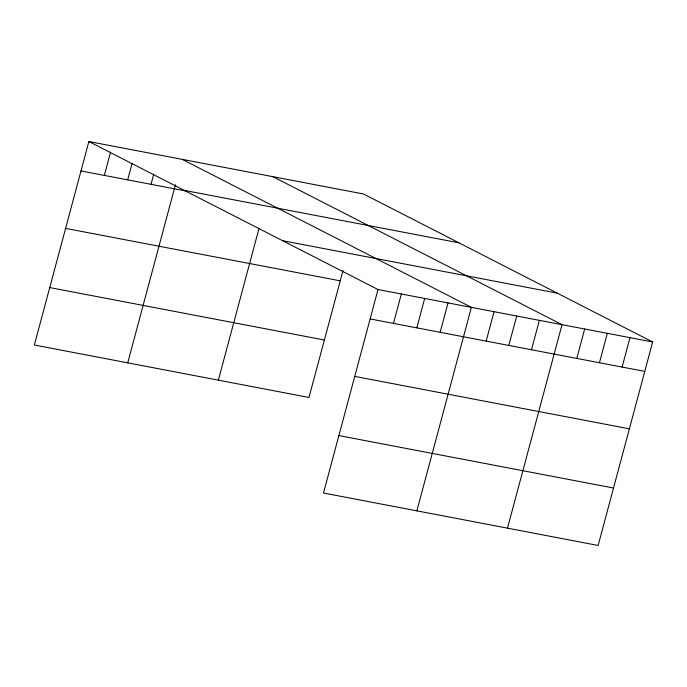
<?xml version="1.0" encoding="UTF-8"?>
<svg xmlns="http://www.w3.org/2000/svg" width="687" height="687" viewBox="0 0 687 687"><rect width="100%" height="100%" fill="white"/><g stroke="black" fill="none" stroke-linecap="round" stroke-linejoin="round"><path stroke-width="1.03" d="M88.872 141.539L378.013 289.536L323.491 493.017L598.128 545.461L652.65 341.98L363.509 193.983L88.872 141.539L34.35 345.02L308.987 397.464L342.985 270.584M104.338 175.408L110.59 152.085M127.679 179.865L132.024 163.643M151.028 184.322L153.742 174.18M127.73 362.848L175.46 184.726M218.363 380.16L258.956 228.659M393.471 323.405L401.354 293.993M416.82 327.862L424.695 298.45M440.161 332.319L448.044 302.907M416.863 510.845L471.385 307.364L182.253 159.375M486.164 341.104L494.047 311.692M508.818 345.432L516.701 316.02M531.48 349.76L539.364 320.348M507.495 528.157L562.018 324.676L272.885 176.679M576.797 358.416L584.68 328.996M599.45 362.736L607.334 333.324M622.113 367.064L629.996 337.652M184.288 190.376L458.925 242.82M80.989 170.951L186.727 191.141M282.597 240.699L557.234 293.143M65.6 228.393L340.237 280.837M378.013 289.536L652.65 341.98M370.13 318.948L644.767 371.392M49.739 287.578L324.384 340.022M354.741 376.39L629.378 428.834M338.88 435.575L613.517 488.019"/></g></svg>
